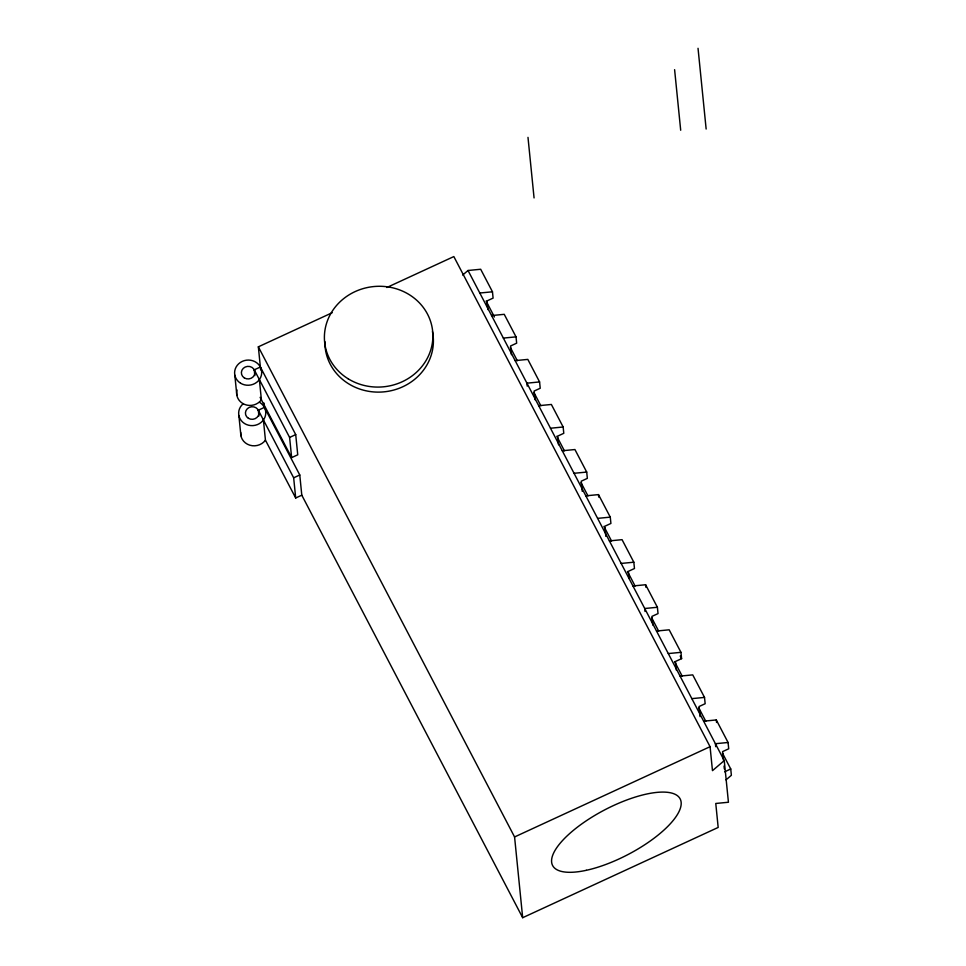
<?xml version="1.0" encoding="UTF-8"?>
<svg xmlns="http://www.w3.org/2000/svg" width="966" height="966" viewBox="0 0 966 966"><rect width="100%" height="100%" fill="white"/><g stroke="black" fill="none" stroke-linecap="round" stroke-linejoin="round"><path stroke-width="1.45" d="M462.666 275.056L468.027 270.492L480.682 269.26L492.467 291.792L493.095 298.108L486.985 300.921L487.854 309.579M468.027 270.492L724.246 760.604L712.473 770.663L710.07 746.694L453.839 256.57L386.847 287.494M726.021 779.864L731.371 775.287L730.743 768.984L722.423 753.069M260.663 369.906L258.345 346.83L332.171 312.743M254.843 375.605L254.263 369.833L260.373 367.02L295.717 434.615L297.745 454.805L291.635 457.63L260.12 397.34M258.9 415.984L258.32 410.212L264.43 407.386L263.996 403.064M291.635 457.63L289.607 437.441L295.717 434.615M299.774 474.994L301.79 495.184L295.693 497.997L293.664 477.82L299.774 474.994L264.43 407.386M656.518 631.04L669.172 629.808L680.958 652.34L681.585 658.655L675.476 661.468L676.345 670.126M724.246 760.604L728.436 802.251L715.77 803.471L718.173 827.439L522.678 917.7L514.576 836.954L710.07 746.694M724.633 771.798L730.743 768.984M479.8 293.024L492.467 291.792M491.585 315.556L504.24 314.324L516.025 336.868L516.665 343.171L510.555 345.997L511.425 354.643M503.358 338.088L516.025 336.868M515.144 360.62L527.81 359.4L539.583 381.932L540.223 388.247L534.113 391.061L534.983 399.719M539.583 381.932L526.929 383.164L527.219 386.134M538.702 405.696L551.369 404.464L563.154 426.996L563.782 433.311L557.672 436.137L558.541 444.783M550.487 428.228L563.154 426.996M562.272 450.76L574.927 449.54L586.712 472.072L587.34 478.375L581.23 481.201L582.244 491.296M574.045 473.292L586.712 472.072M585.831 495.836L598.485 494.604L610.27 517.136L610.91 523.451L604.801 526.265L605.815 536.359M597.604 518.368L610.27 517.136M609.389 540.9L622.056 539.668L633.829 562.212L634.469 568.515L628.359 571.341L629.083 578.549M621.174 563.432L633.829 562.212M632.947 585.964L645.614 584.744L657.399 607.276L658.027 613.591L651.917 616.405L652.787 625.062M657.399 607.276L644.733 608.508L645.034 611.478M668.291 653.571L680.958 652.34M680.076 676.103L692.731 674.884L704.516 697.416L705.156 703.719L699.046 706.544L700.06 716.639M691.849 698.635L704.516 697.416M703.634 721.179L716.301 719.948L728.074 742.48L728.714 748.795L722.604 751.608L723.474 760.266M728.074 742.48L715.42 743.711L715.709 746.682M680.197 655.999L681.585 658.655M486.115 301.054L494.435 316.969M510.374 347.458L517.305 360.704M533.932 392.522L540.863 405.78M556.802 436.27L564.422 450.844M581.049 482.662L587.98 495.92M603.919 526.398L611.55 540.984M627.489 571.474L635.109 586.048M651.736 617.866L658.667 631.124M674.606 661.613L682.225 676.188M698.865 708.006L705.796 721.264M258.345 346.83L514.576 836.954M254.263 369.833L289.607 437.441M258.32 410.212L293.664 477.82M301.79 495.184L522.678 917.7M263.416 419.969L265.445 440.158L295.693 497.997M698.032 48.3L706.146 129.046M674.606 69.673L680.692 130.241M724.053 766.026L724.343 768.912M716.301 719.948L716.555 722.471M645.614 584.744L645.868 587.268M598.485 494.604L598.739 497.128M527.991 137.365L534.065 197.933M259.371 379.59L261.388 399.779A13.572 12.594 -5.7 0 1 244.603 404.404A13.572 12.594 -5.7 0 1 237.032 389.926M234.823 375.194L236.851 395.372M238.88 415.561L240.908 435.751M259.842 402.508A13.572 12.594 -5.7 0 1 262.716 420.862A13.572 12.594 -5.7 0 1 242.744 422.19A13.572 12.594 -5.7 0 1 243.36 403.607M265.445 440.158A13.572 12.594 -5.7 0 1 249.759 445.181A13.572 12.594 -5.7 0 1 240.715 432.466M432.454 331.592A54.289 50.365 -5.7 0 1 383.78 391.87A54.289 50.365 -5.7 0 1 324.902 341.65M240.522 383.176A13.572 12.594 -5.7 0 0 261.677 373.407A13.572 12.594 -5.7 0 0 242.261 361.393A13.572 12.594 -5.7 0 0 240.522 383.176M248.395 418.29A6.786 6.291 -5.7 0 0 258.973 413.412A6.786 6.291 -5.7 0 0 249.264 407.398A6.786 6.291 -5.7 0 0 248.395 418.29M244.338 377.911A6.786 6.291 -5.7 0 0 254.915 373.033A6.786 6.291 -5.7 0 0 245.207 367.02A6.786 6.291 -5.7 0 0 244.338 377.911M348.098 378.757A54.289 50.365 -5.7 0 0 432.744 339.67A54.289 50.365 -5.7 0 0 355.077 291.611A54.289 50.365 -5.7 0 0 348.098 378.757M586.326 870.306A71.943 25.188 -27.6 0 0 681.139 802.299A71.943 25.188 -27.6 0 0 581.677 823.986A71.943 25.188 -27.6 0 0 586.326 870.306"/></g></svg>
